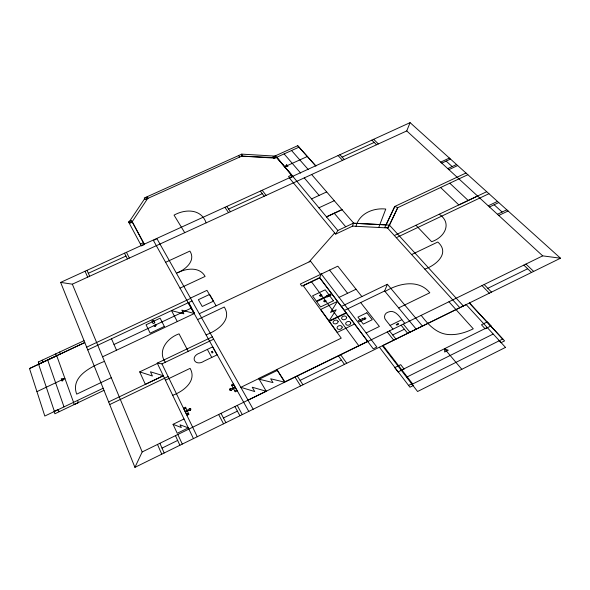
<?xml version="1.0" encoding="UTF-8"?>
<svg xmlns="http://www.w3.org/2000/svg" width="590" height="590" viewBox="0 0 590 590"><rect width="100%" height="100%" fill="white"/><g stroke="black" fill="none" stroke-linecap="round" stroke-linejoin="round"><path stroke-width="0.89" d="M241.753 156.136L241.804 154.13L274.77 156.084L274.807 158.127L241.753 156.136L276.828 157.685L292.721 176.292L275.456 155.79M335.673 234.105L337.819 230.483L292.972 176.594L289.543 178.165L335.673 234.105L352.665 226.125L353.263 223.234L389.4 225.07L463.342 305.989M378.736 227.482L385.772 209.059C373.426 207.651 359.325 213.396 355.999 226.302M60.637 282.396L72.341 284.181L406.746 130.928L410.087 122.639L560.5 258.214L134.926 467.361L60.637 282.396L410.087 122.639M344.309 310.465L384.643 290.995L387.387 284.277L422.44 326.086M134.926 467.361L142.19 451.947L542.697 255.861L560.5 258.214M321.336 274.04L319.596 277.706L373.256 348.838L376.863 347.068L321.307 274.011M389.407 225.078L397.741 207.665L467.855 174.706M329.028 320.931L336.234 309.706L330.525 312.457L337.392 301.453L320.717 309.462L329.043 320.953L345.939 312.788M132.175 221.729L147.662 198.498L145.509 197.458L128.812 222.393L132.175 221.729L144.13 244.223M352.665 226.125L387.453 227.932L389.4 225.07M309.086 261.908L334.692 232.917M176.44 273.244C184.899 270.014 196.3 261.009 189.899 251.082L165.606 262.299M408.553 385.395L412.336 383.544L383.021 345.46M412.041 384.297L502.805 338.985M401.229 370.232L487.126 327.546M406.591 377.202L493.122 334.065M390.079 325.459L401.842 319.706L404.777 323.291M367.769 341.344L284.882 381.877L276.835 369.51L341.241 338.151L303.26 285.715L319.839 277.831M248.051 400.168L266.252 391.251L258.663 378.419L276.865 369.561L284.675 382.173L270.685 378.787L272.993 382.593L259.121 379.2M162.014 448.112L177.656 440.442M223.433 417.986L237.401 411.134M300.104 380.38L341.418 360.114M392.704 334.958L404.371 329.235M487.812 288.304L527.652 268.76M185.179 411.385L187.849 410.079L189.515 408.501L190.946 409.04L190.43 410.352L188.151 410.692L185.474 411.997M235.041 387.143L232.408 388.419L230.13 388.766L229.503 389.629L229.739 390.189L231.118 390.565L232.74 389.017L235.373 387.733M398.648 307.928L429.8 292.773C418.546 278.738 398.405 283.355 385.064 291.512M240.809 387.335L258.767 378.596M186.713 414.541L188.608 413.612M234.872 391.096L236.73 390.167M259.165 379.259L277.374 370.387M173.062 424.321L181.337 427.544L180.046 424.815L188.306 427.89L177.236 433.303L173.062 424.321L184.028 418.974M366.125 332.944L379.392 326.469L360.667 302.567M354.597 323.999L337.325 332.384L329.316 321.344L346.374 313.098M183.962 408.877L185.843 407.933M231.826 385.602L233.684 384.702M172.686 395.307C183.276 391.517 197.274 380.941 190.113 368.359L165.443 380.203M207.341 349.405L199.804 353.034C189.198 356.721 195.165 367.069 204.14 361.095L217.061 354.892L212.599 346.883L207.341 349.405L211.758 357.437M341.3 306.483L387.387 284.277M424.822 269.121C435.914 265.411 450.48 253.147 437.795 242.018L411.606 254.563M497.444 214.273L506.788 209.797M108.656 401.952L163.312 375.764M498.742 215.468L508.101 210.984M109.703 404.563L168.098 376.545M339.073 297.382L356.065 289.225M103.147 388.235L44.811 416.039L29.5 368.544L84.79 342.539L38.94 364.008L38.269 362.024L84.038 340.673M193.454 438.621L157.257 363.138L212.341 336.875M157.405 363.44L139.697 371.884L145.347 384.341L163.297 375.742L150.457 371.796L152.419 376.007L139.727 371.87M488.232 205.814L497.473 201.404M103.988 390.337L54.87 413.767L54.103 411.466L58.27 409.482L59.03 411.709M489.501 206.979L498.757 202.562M157.257 363.138L161.962 363.875L213.654 339.206M394.341 235.521L486.713 191.698M477.59 196.057L458.843 204.951L440.612 187.509M396.31 237.696L488.933 193.704M111.274 377.696L76.693 394.15C70.136 376.538 91.516 366.53 104.474 361.36M206.065 334.832C216.943 330.99 232.674 320.046 224.244 307.014L197.584 319.625M199.295 313.747L310.576 261.208L320.584 274.402M36.941 391.635L64.915 378.419M114.01 344.486L191.551 307.995L188.564 302.641L194.553 313.408L102.579 356.795M29.5 368.551L56.751 355.792L73.544 402.343M190.459 298.098L206.979 290.346L216.139 305.827M86.649 347.171L190.629 298.393M337.819 230.483L353.602 223.079L311.638 174.515M87.755 349.922L192.067 300.937M465.975 173.01L394.791 206.448L384.798 227.416L388.227 227.762L397.741 207.665L394.791 206.448L386.096 224.849L353.263 223.234M326.432 216.796L341.935 209.568M441.785 163.128L450.502 159.064M326.543 216.936L342.045 209.701M180.016 288.134L205.114 276.422C199.604 266.429 186.3 268.354 177.671 272.676M447.751 168.615L456.542 164.507M448.879 169.655L457.685 165.539M318.947 207.798L334.265 200.696M440.678 162.11L449.381 158.054M311.55 198.911L326.676 191.92M140.457 244.098L143.532 242.697M88.33 273.273L125.958 256.053M228.595 209.074L262.277 193.66M342.112 157.117L374.193 142.433M284.69 166.793L307.331 156.49M315.68 165.797L297.699 145.708L272.602 157.08L273.834 158.57L298.99 147.168L315.938 166.092M129.394 223.485L132.389 222.128M241.804 154.13L144.24 198.026L145.155 199.612L242.505 155.782L241.369 154.322M266.252 391.251L252.225 387.224L254.732 391.553L240.838 387.32M446.143 161.092L452.154 166.557M494.132 204.767L502.12 212.039M406.746 130.928L542.697 255.861M449.779 183.202L468.231 200.497M525.948 264.062L533.67 271.4M523.824 265.102L531.524 272.455M373.64 139.299L378.36 143.938M371.848 140.118L376.56 144.764M439.233 214.229C452.692 223.3 444.329 237.659 431.6 241.694L415.957 225.269M484.161 284.52L491.507 292.116M482 285.582L489.331 293.193M339.877 154.735L344.361 159.514M338.07 155.561L342.539 160.355M469.463 302.958L504.575 340.902L500.917 342.731L499.155 340.814M469.36 303.031L502.68 339.044M387.453 227.932L459.831 307.715M448.938 301.77L473.276 328.814C465.333 332.723 456.476 335.371 447.552 334.464C435.973 333.239 427.809 324.043 421.186 315.355M297.699 145.708L298.99 147.168M291.563 150.538L308.305 169.581M284.115 153.909L300.649 173.084M304.263 177.892L319.124 195.415M334.191 213.182L345.725 226.774M276.651 157.287L292.972 176.594M444.484 348.734L461.815 369.31M292.788 176.683L291.475 175.105L288.54 176.447L289.845 178.025M384.643 290.995L416.208 329.146M401.842 319.706C398.928 315.385 394.076 309.337 388.073 312.147C384.407 313.135 383.308 317.737 385.985 320.326L392.962 329.072M403.302 324.109L409.925 332.214M401.089 325.193L407.683 333.313M389.474 330.879L395.964 339.073M361.877 296.571L337.819 266.171L300.325 284.026L301.859 286.143L319.699 277.661L367.836 341.463M387.254 331.971L393.722 340.179M329.574 270.087L347.584 293.296M238.544 155.598L239.673 157.051M411.879 383.736L413.258 385.543L409.932 387.202L379.414 347.23M262.181 190.253L266.112 195.379M260.323 191.101L264.239 196.234M311.38 281.622L358.868 345.851M340.688 354.767L346.721 363.278M338.431 355.873L344.442 364.399M226.759 206.448L230.439 211.721M224.886 207.304L228.544 212.592M206.161 222.85C201.138 208.617 185.253 208.882 174.05 215.129L184.736 232.674M297.308 376.007L302.928 384.798M295.015 377.128L300.612 385.934M147.146 196.721L148.068 198.299M253.184 409.268L156.992 238.773L153.4 240.41L248.788 411.429M188.306 302.736L194.317 313.519L181.838 310.134L183.844 313.821L171.506 310.62L177.302 321.543M233.175 388.05L231.435 384.909L233.293 384.009L237.143 390.912L235.277 391.826L233.507 388.64M232.593 388.331L232.925 388.921M237.246 405.411L242.284 414.6M234.909 406.554L239.924 415.758M221.007 413.361L225.889 422.661M188.225 351.345L179.05 333.852C167.685 337.687 156.918 350.674 165.34 362.26M218.661 414.512L223.522 423.827M126.444 252.306L129.372 258.044M124.505 253.191L127.418 258.936M187.664 410.175L187.959 410.788M187.074 410.463L185.481 407.196L183.593 408.11L187.067 415.272L188.97 414.342L187.369 411.075M161.962 363.875L197.281 436.74M177.833 434.498L182.288 444.086M175.451 435.663L179.884 445.266M87.025 270.331L89.651 276.245M85.063 271.223L87.674 277.153M159.89 443.282L164.168 452.995M111.517 338.793L116.51 350.217M157.501 444.454L161.749 454.182M72.341 284.181L142.19 451.947M77.592 400.418L78.396 402.616L74.252 404.6L73.455 402.387M59.634 352.024L60.357 353.985M55.718 353.86L56.426 355.822M47.694 360.025L64 406.894M42.215 360.18L42.886 362.164M38.475 361.987L39.161 364.023M38.608 364.281L54.42 411.459M235.779 390.285L235.779 390.285M444.668 348.948L444.646 352.016L448.312 350.195L444.668 348.948M190.577 409.305C190.688 412.307 188.49 406.576 190.577 409.305M365.822 318.217L365.055 319.367L363.595 318.969L364.362 317.818L365.822 318.217M365.343 318.379L364.908 319.035L364.067 318.806L364.509 318.15L365.343 318.379M184.921 408.405L184.899 408.833L184.921 408.405M323.925 301.003L324.058 301.719L325.267 301.859L326.041 300.76L324.662 300.391L323.925 301.003M319.795 295.398L319.92 296.099L321.122 296.239L321.897 295.155L320.525 294.794L319.795 295.398M324.367 301.055L325.142 301.542L325.584 300.915L324.367 301.055M320.237 295.45L320.997 295.929L321.439 295.31L320.237 295.45M350.814 322.907C350.785 325.415 346.227 326.3 345.593 323.77C345.637 321.277 350.165 320.385 350.814 322.907M346.706 317.435C346.669 319.913 342.163 320.805 341.529 318.305C341.581 315.842 346.065 314.949 346.706 317.435M342.215 327.074C342.185 329.581 337.613 330.489 336.993 327.937C337.045 325.444 341.588 324.537 342.215 327.074M338.166 321.572C338.122 324.043 333.601 324.957 332.989 322.435C333.048 319.972 337.539 319.057 338.166 321.572M154.639 325.547C155.082 327.221 156.512 324.146 154.639 325.547M154.241 325.488L154.233 326.196L155.317 326.351L156.217 325.267L155.015 324.891L154.241 325.488M230.174 388.766C229.075 390.462 233.02 391.753 230.189 388.751M286.703 164.809L284.933 166.682L287.994 166.358L286.703 164.809M64.62 378.559L62.12 381.17L61.249 378.736L64.62 378.559M505.497 347.399L417.587 391.509L382.431 345.777L466.166 304.602L505.497 347.399M404.039 368.964L398.021 371.951L394.725 367.629L400.713 364.664L404.039 368.964M491.005 325.923L485.164 328.822L481.47 324.78L487.281 321.897L491.005 325.923M398.102 323.615L396.237 324.53L396.723 325.134L398.597 324.22L398.102 323.615M187.664 413.649L187.679 414.069L187.664 413.649M366.847 312.788L357.938 317.11L363.285 324.094L372.268 319.721L366.847 312.788M362.349 318.696L358.27 320.68L359.163 321.86L363.256 319.869L362.349 318.696M233.102 385.395L232.74 385.159L233.102 385.395M333.409 300.797L320.577 306.962L316.712 301.652L329.471 295.546L333.409 300.797M330.289 294.034L326.336 295.922L327.155 297.028L331.115 295.125L330.289 294.034M329.087 294.978L316.343 301.084L312.538 295.856L325.208 289.808L329.087 294.978M212.275 351.286L211.382 351.714L212.09 352.982L212.975 352.562L212.275 351.286M154.794 322.789L153.105 323.586L151.829 321.019L153.511 320.223L154.794 322.789M213.543 301.143L202.237 306.476L198.351 299.698L209.568 294.425L213.543 301.143M164.345 326.462L150.155 333.151L146.062 324.788L160.119 318.18L164.345 326.462M144.498 244.481L141.416 245.89L128.495 221.803L131.482 220.454L144.498 244.481"/></g></svg>
